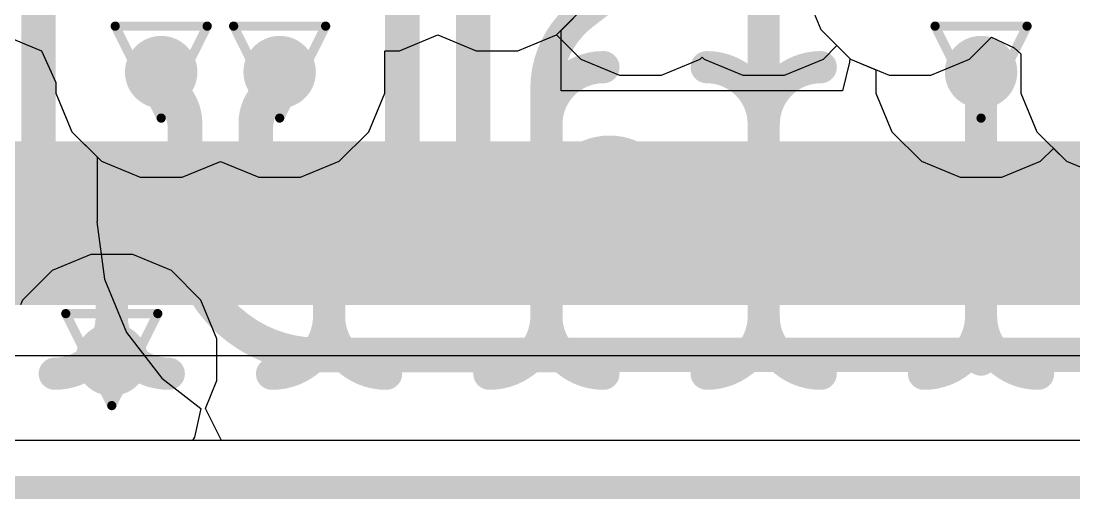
# Model space of a CAD drawing. Header units: inches. Extents: x -5 to 234, y -4 to 104.
# Drawn here: x 55.2 to 61.01, y -3.56 to -0.92 of the extents above; entities that cross this region are included whole.
import ezdxf

# ---------------------------------------------------------------- set-up
doc = ezdxf.new("R2010")
doc.units = ezdxf.units.IN
for name, color, linetype in [('Board Outline', 216, 'Continuous'), ('Bottom Layer', 5, 'Continuous'), ('Drill Drawing', 1, 'Continuous'), ('GND', 16, 'Continuous'), ('POWER', 76, 'Continuous'), ('Top Layer', 1, 'Continuous'), ('Top Solder', 216, 'Continuous'), ('Via Holes', 16, 'Continuous')]:
    doc.layers.add(name, color=color, linetype=linetype)

# ---------------------------------------------------------------- blocks, each defined once
blk = doc.blocks.new('DF40C_100DS_0_4V_51__13')
at = {"layer": 'Top Layer'}
for points in [[(-16.09999828, -2.72999581), (-15.89999868, -2.72999581), (-15.89999868, -3.42999695), (-16.09999828, -3.42999695)], [(-15.70000162, -2.72999835), (-15.50000202, -2.72999835), (-15.50000202, -3.42999949), (-15.70000162, -3.42999949)], [(-15.2999948, -2.72999835), (-15.0999952, -2.72999835), (-15.0999952, -3.42999949), (-15.2999948, -3.42999949)], [(-14.90000068, -2.72999835), (-14.70000108, -2.72999835), (-14.70000108, -3.42999949), (-14.90000068, -3.42999949)], [(-14.50000402, -2.72999581), (-14.30000442, -2.72999581), (-14.30000442, -3.42999695), (-14.50000402, -3.42999695)], [(-14.09999466, -2.72999581), (-13.89999506, -2.72999581), (-13.89999506, -3.42999695), (-14.09999466, -3.42999695)], [(-13.70000054, -2.72999835), (-13.50000094, -2.72999835), (-13.50000094, -3.42999949), (-13.70000054, -3.42999949)], [(-13.30000134, -2.72999835), (-13.10000174, -2.72999835), (-13.10000174, -3.42999949), (-13.30000134, -3.42999949)], [(-12.8999996, -2.72999835), (-12.7, -2.72999835), (-12.7, -3.42999949), (-12.8999996, -3.42999949)], [(-12.5000004, -2.72999835), (-12.3000008, -2.72999835), (-12.3000008, -3.42999949), (-12.5000004, -3.42999949)], [(-12.10000374, -2.72999835), (-11.90000414, -2.72999835), (-11.90000414, -3.42999949), (-12.10000374, -3.42999949)], [(-11.69999692, -2.72999835), (-11.49999732, -2.72999835), (-11.49999732, -3.42999949), (-11.69999692, -3.42999949)], [(-11.3000028, -2.72999835), (-11.1000032, -2.72999835), (-11.1000032, -3.42999949), (-11.3000028, -3.42999949)], [(-10.89999598, -2.72999835), (-10.69999638, -2.72999835), (-10.69999638, -3.42999949), (-10.89999598, -3.42999949)], [(-10.49999678, -2.72999581), (-10.29999718, -2.72999581), (-10.29999718, -3.42999695), (-10.49999678, -3.42999695)]]:
    blk.add_hatch(color=1, dxfattribs=at).paths.add_polyline_path(points)
at = {"layer": 'Top Solder'}
for points in [[(-16.20159828, -2.62839581), (-15.79839868, -2.62839581), (-15.79839868, -3.53159695), (-16.20159828, -3.53159695)], [(-15.80160162, -2.62839835), (-15.39840202, -2.62839835), (-15.39840202, -3.53159949), (-15.80160162, -3.53159949)], [(-15.4015948, -2.62839835), (-14.9983952, -2.62839835), (-14.9983952, -3.53159949), (-15.4015948, -3.53159949)], [(-15.00160068, -2.62839835), (-14.59840108, -2.62839835), (-14.59840108, -3.53159949), (-15.00160068, -3.53159949)], [(-14.60160402, -2.62839581), (-14.19840442, -2.62839581), (-14.19840442, -3.53159695), (-14.60160402, -3.53159695)], [(-14.20159466, -2.62839581), (-13.79839506, -2.62839581), (-13.79839506, -3.53159695), (-14.20159466, -3.53159695)], [(-13.80160054, -2.62839835), (-13.39840094, -2.62839835), (-13.39840094, -3.53159949), (-13.80160054, -3.53159949)], [(-13.40160134, -2.62839835), (-12.99840174, -2.62839835), (-12.99840174, -3.53159949), (-13.40160134, -3.53159949)], [(-13.0015996, -2.62839835), (-12.5984, -2.62839835), (-12.5984, -3.53159949), (-13.0015996, -3.53159949)], [(-12.6016004, -2.62839835), (-12.1984008, -2.62839835), (-12.1984008, -3.53159949), (-12.6016004, -3.53159949)], [(-12.20160374, -2.62839835), (-11.79840414, -2.62839835), (-11.79840414, -3.53159949), (-12.20160374, -3.53159949)], [(-11.80159692, -2.62839835), (-11.39839732, -2.62839835), (-11.39839732, -3.53159949), (-11.80159692, -3.53159949)], [(-11.4016028, -2.62839835), (-10.9984032, -2.62839835), (-10.9984032, -3.53159949), (-11.4016028, -3.53159949)], [(-11.00159598, -2.62839835), (-10.59839638, -2.62839835), (-10.59839638, -3.53159949), (-11.00159598, -3.53159949)], [(-10.60159678, -2.62839581), (-10.19839718, -2.62839581), (-10.19839718, -3.53159695), (-10.60159678, -3.53159695)]]:
    blk.add_hatch(color=216, dxfattribs=at).paths.add_polyline_path(points)

msp = doc.modelspace()

# ---------------------------------------------------------------- hatches: boundary and pattern name
at = {"layer": 'Bottom Layer'}
h = msp.add_hatch(color=5, dxfattribs=at)
edge = h.paths.add_edge_path()
edge.add_arc((55.97292081999999, -1.20635522), 0.1999996, 0, 360)
h = msp.add_hatch(color=5, dxfattribs=at)
edge = h.paths.add_edge_path()
edge.add_arc((56.62692001999999, -1.20635522), 0.1999996, 0, 360)
h = msp.add_hatch(color=5, dxfattribs=at)
edge = h.paths.add_edge_path()
edge.add_arc((60.49991709999999, -1.20635522), 0.1999996, 0, 360)
h = msp.add_hatch(color=5, dxfattribs=at)
edge = h.paths.add_edge_path()
edge.add_arc((55.69991654, -2.794), 0.1999996, 0, 360)
at = {"layer": 'GND'}
h = msp.add_hatch(color=16, dxfattribs=at)
edge = h.paths.add_edge_path()
edge.add_arc((55.97292081999999, -1.20635522), 0.1999996, 0, 360)
h = msp.add_hatch(color=16, dxfattribs=at)
edge = h.paths.add_edge_path()
edge.add_arc((56.62692001999999, -1.20635522), 0.1999996, 0, 360)
h = msp.add_hatch(color=16, dxfattribs=at)
edge = h.paths.add_edge_path()
edge.add_arc((60.49991709999999, -1.20635522), 0.1999996, 0, 360)
h = msp.add_hatch(color=16, dxfattribs=at)
edge = h.paths.add_edge_path()
edge.add_arc((55.69991654, -2.794), 0.1999996, 0, 360)
at = {"layer": 'POWER'}
h = msp.add_hatch(color=76, dxfattribs=at)
edge = h.paths.add_edge_path()
edge.add_arc((55.97292081999999, -1.20635522), 0.1999996, 0, 360)
h = msp.add_hatch(color=76, dxfattribs=at)
edge = h.paths.add_edge_path()
edge.add_arc((56.62692001999999, -1.20635522), 0.1999996, 0, 360)
h = msp.add_hatch(color=76, dxfattribs=at)
edge = h.paths.add_edge_path()
edge.add_arc((60.49991709999999, -1.20635522), 0.1999996, 0, 360)
h = msp.add_hatch(color=76, dxfattribs=at)
edge = h.paths.add_edge_path()
edge.add_arc((55.69991654, -2.794), 0.1999996, 0, 360)
at = {"layer": 'Top Layer'}
h = msp.add_hatch(color=1, dxfattribs=at)
edge = h.paths.add_edge_path()
edge.add_arc((55.97292081999999, -1.20635522), 0.1999996, 0, 360)
h = msp.add_hatch(color=1, dxfattribs=at)
edge = h.paths.add_edge_path()
edge.add_arc((56.62692001999999, -1.20635522), 0.1999996, 0, 360)
h = msp.add_hatch(color=1, dxfattribs=at)
edge = h.paths.add_edge_path()
edge.add_arc((60.49991709999999, -1.20635522), 0.1999996, 0, 360)
h = msp.add_hatch(color=1, dxfattribs=at)
edge = h.paths.add_edge_path()
edge.add_arc((55.69991654, -2.794), 0.1999996, 0, 360)
at = {"layer": 'Via Holes'}
h = msp.add_hatch(color=7, dxfattribs=at)
edge = h.paths.add_edge_path()
edge.add_arc((55.97292081999999, -1.20635522), 0.0999998, 0, 360)
h = msp.add_hatch(color=7, dxfattribs=at)
edge = h.paths.add_edge_path()
edge.add_arc((56.62692001999999, -1.20635522), 0.0999998, 0, 360)
h = msp.add_hatch(color=7, dxfattribs=at)
edge = h.paths.add_edge_path()
edge.add_arc((60.49991709999999, -1.20635522), 0.0999998, 0, 360)
h = msp.add_hatch(color=7, dxfattribs=at)
edge = h.paths.add_edge_path()
edge.add_arc((55.69991654, -2.794), 0.0999998, 0, 360)

# ---------------------------------------------------------------- linework, layer by layer
at = {"layer": 'Board Outline'}
msp.add_lwpolyline([(-0.4520183999999999, -3.5000438, 0.127, 0.127, 0), (88.4519821, -3.5000438, 0.127, 0.127, 0)], format="xyseb", dxfattribs=at)
at = {"layer": 'Bottom Layer'}
for p, q in [((55.09992282, -1.0014204), (55.22765434, -1.0543286)), ((55.22765434, -1.0543286), (55.31135241999999, -1.08900214)), ((55.31135241999999, -1.08900214), (55.39192122, -1.2634722)), ((55.39192122, -1.2634722), (55.39192122, -1.32192268)), ((55.39192122, -1.32192268), (55.48037417999999, -1.53546556)), ((55.48037417999999, -1.53546556), (55.6190912, -1.67418258)), ((55.6190912, -1.67418258), (55.6190912, -2.03361798)), ((55.6190912, -2.03361798), (55.61796852, -2.03361798)), ((55.61796852, -2.03361798), (55.65959403999999, -2.34980226)), ((55.65959403999999, -2.34980226), (55.78163849999999, -2.644442259999999)), ((55.78163849999999, -2.644442259999999), (55.97578085999999, -2.89745166)), ((55.97578085999999, -2.89745166), (56.19189167999999, -3.06328064)), ((56.19189167999999, -3.06328064), (56.15611578, -3.22276724)), ((56.14597102, -3.24108064), (41.75993172, -3.24108064)), ((56.15611578, -3.22276724), (56.14597102, -3.24108064))]:
    msp.add_line(p, q, dxfattribs=at)
for points in [[(56.0130071, -1.30313176, 0.1905, 0.1905, -0.198912367379658), (55.97292081999999, -1.20635522, 0.1905, 0.1905, 0)], [(56.62692001999999, -1.20635522, 0.1905, 0.1905, -0.198912367379658), (56.58683374, -1.30313176, 0.1905, 0.1905, 0)], [(56.0130071, -1.30313176, 0.1905, 0.1905, -0.198912367379658), (56.10467062, -1.52442672, 0.1905, 0.1905, 0)], [(56.49517022, -1.52442672, 0.1905, 0.1905, -0.198912367379658), (56.58683374, -1.30313176, 0.1905, 0.1905, 0)], [(56.10467062, -2.03361798, 0.1905, 0.1905, 0), (56.10467062, -1.52442672, 0.1905, 0.1905, 0)], [(56.49517022, -2.03168504, 0.1905, 0.1905, 0), (56.49517022, -1.52442672, 0.1905, 0.1905, 0)], [(58.16209856, -1.93745612, 0.1905, 0.1905, -0.9999999999999999), (58.73359856, -1.93745612, 0.1905, 0.1905, 0)], [(59.30509856, -2.01193908, 0.1905, 0.1905, -0.9999999999999999), (59.87659856, -2.01193908, 0.1905, 0.1905, 0)], [(58.16209856, -2.09206592, 0.1905, 0.1905, 0), (58.16209856, -1.93745612, 0.1905, 0.1905, 0)], [(58.73359856, -2.0917154, 0.1905, 0.1905, 0), (58.73359856, -1.93745612, 0.1905, 0.1905, 0)], [(59.30509856, -2.0917154, 0.1905, 0.1905, 0), (59.30509856, -2.01193908, 0.1905, 0.1905, 0)], [(59.87659856, -2.09151474, 0.1905, 0.1905, 0), (59.87659856, -2.01193908, 0.1905, 0.1905, 0)], [(56.83961454, -2.7685619, 0.1905, 0.1905, -0.4142135623730951), (56.10467062, -2.03361798, 0.1905, 0.1905, 0)], [(56.84155001999999, -2.37806484, 0.1905, 0.1905, -0.4142135623729993), (56.49517022, -2.03168504, 0.1905, 0.1905, 0)], [(58.16209856, -2.09206592, 0.1905, 0.1905, -0.4141432697488146), (57.87641714, -2.37781592, 0.1905, 0.1905, 0)], [(59.30509856, -2.0917154, 0.1905, 0.1905, -0.9999999999999999), (58.73359856, -2.0917154, 0.1905, 0.1905, 0)], [(60.16241714, -2.37726474, 0.1905, 0.1905, -0.4142838584914013), (59.87659856, -2.09151474, 0.1905, 0.1905, 0)], [(56.84155001999999, -2.37806484, 0.1905, 0.1905, 0), (57.30978123999999, -2.37795308, 0.1905, 0.1905, 0)], [(57.30978378, -2.37795308, 0.1905, 0.1905, 0), (57.40503377999999, -2.37793022, 0.1905, 0.1905, 0)], [(57.40503377999999, -2.37793022, 0.1905, 0.1905, 0), (57.87641714, -2.37781592, 0.1905, 0.1905, 0)], [(60.16241714, -2.37726474, 0.1905, 0.1905, 0), (60.73386126, -2.37712504, 0.1905, 0.1905, 0)], [(60.73386126, -2.37712504, 0.1905, 0.1905, 0), (60.82910871999999, -2.37709964, 0.1905, 0.1905, 0)], [(60.82910871999999, -2.37709964, 0.1905, 0.1905, 0), (80.04775202, -2.37243874, 0.1905, 0.1905, 0)], [(56.83961454, -2.7685619, 0.1905, 0.1905, 0), (56.84258887999999, -2.7685619, 0.1905, 0.1905, 0)], [(56.84258887999999, -2.7685619, 0.1905, 0.1905, 0), (80.04784854, -2.76293834, 0.1905, 0.1905, 0)]]:
    msp.add_lwpolyline(points, format="xyseb", dxfattribs=at)
for points in [[(55.92529582, -1.20635522, 0.09524999999999999, 0.09524999999999999, 1), (56.02054582, -1.20635522, 0.09524999999999999, 0.09524999999999999, 1)], [(56.57929502, -1.20635522, 0.09524999999999999, 0.09524999999999999, 1), (56.67454502, -1.20635522, 0.09524999999999999, 0.09524999999999999, 1)], [(55.9653821, -1.30313176, 0.09524999999999999, 0.09524999999999999, 1), (56.06063209999999, -1.30313176, 0.09524999999999999, 0.09524999999999999, 1)], [(55.9653821, -1.30313176, 0.09524999999999999, 0.09524999999999999, 1), (56.06063209999999, -1.30313176, 0.09524999999999999, 0.09524999999999999, 1)], [(56.53920873999999, -1.30313176, 0.09524999999999999, 0.09524999999999999, 1), (56.63445874, -1.30313176, 0.09524999999999999, 0.09524999999999999, 1)], [(56.53920873999999, -1.30313176, 0.09524999999999999, 0.09524999999999999, 1), (56.63445874, -1.30313176, 0.09524999999999999, 0.09524999999999999, 1)], [(56.05704562, -1.52442672, 0.09524999999999999, 0.09524999999999999, 1), (56.15229562, -1.52442672, 0.09524999999999999, 0.09524999999999999, 1)], [(56.05704562, -1.52442672, 0.09524999999999999, 0.09524999999999999, 1), (56.15229562, -1.52442672, 0.09524999999999999, 0.09524999999999999, 1)], [(56.44754521999999, -1.52442672, 0.09524999999999999, 0.09524999999999999, 1), (56.54279522, -1.52442672, 0.09524999999999999, 0.09524999999999999, 1)], [(56.44754521999999, -1.52442672, 0.09524999999999999, 0.09524999999999999, 1), (56.54279522, -1.52442672, 0.09524999999999999, 0.09524999999999999, 1)], [(58.11447355999999, -1.93745612, 0.09524999999999999, 0.09524999999999999, 1), (58.20972356, -1.93745612, 0.09524999999999999, 0.09524999999999999, 1)], [(58.11447355999999, -1.93745612, 0.09524999999999999, 0.09524999999999999, 1), (58.20972356, -1.93745612, 0.09524999999999999, 0.09524999999999999, 1)], [(58.68597355999999, -1.93745612, 0.09524999999999999, 0.09524999999999999, 1), (58.78122356, -1.93745612, 0.09524999999999999, 0.09524999999999999, 1)], [(58.68597355999999, -1.93745612, 0.09524999999999999, 0.09524999999999999, 1), (58.78122356, -1.93745612, 0.09524999999999999, 0.09524999999999999, 1)], [(59.25747355999999, -2.01193908, 0.09524999999999999, 0.09524999999999999, 1), (59.35272356, -2.01193908, 0.09524999999999999, 0.09524999999999999, 1)], [(59.25747355999999, -2.01193908, 0.09524999999999999, 0.09524999999999999, 1), (59.35272356, -2.01193908, 0.09524999999999999, 0.09524999999999999, 1)], [(59.82897355999999, -2.01193908, 0.09524999999999999, 0.09524999999999999, 1), (59.92422355999999, -2.01193908, 0.09524999999999999, 0.09524999999999999, 1)], [(59.82897355999999, -2.01193908, 0.09524999999999999, 0.09524999999999999, 1), (59.92422355999999, -2.01193908, 0.09524999999999999, 0.09524999999999999, 1)], [(56.05704562, -2.03361798, 0.09524999999999999, 0.09524999999999999, 1), (56.15229562, -2.03361798, 0.09524999999999999, 0.09524999999999999, 1)], [(56.05704562, -2.03361798, 0.09524999999999999, 0.09524999999999999, 1), (56.15229562, -2.03361798, 0.09524999999999999, 0.09524999999999999, 1)], [(56.44754521999999, -2.03168504, 0.09524999999999999, 0.09524999999999999, 1), (56.54279522, -2.03168504, 0.09524999999999999, 0.09524999999999999, 1)], [(56.44754521999999, -2.03168504, 0.09524999999999999, 0.09524999999999999, 1), (56.54279522, -2.03168504, 0.09524999999999999, 0.09524999999999999, 1)], [(58.11447355999999, -2.09206592, 0.09524999999999999, 0.09524999999999999, 1), (58.20972356, -2.09206592, 0.09524999999999999, 0.09524999999999999, 1)], [(58.11447355999999, -2.09206592, 0.09524999999999999, 0.09524999999999999, 1), (58.20972356, -2.09206592, 0.09524999999999999, 0.09524999999999999, 1)], [(58.68597355999999, -2.0917154, 0.09524999999999999, 0.09524999999999999, 1), (58.78122356, -2.0917154, 0.09524999999999999, 0.09524999999999999, 1)], [(58.68597355999999, -2.0917154, 0.09524999999999999, 0.09524999999999999, 1), (58.78122356, -2.0917154, 0.09524999999999999, 0.09524999999999999, 1)], [(59.25747355999999, -2.0917154, 0.09524999999999999, 0.09524999999999999, 1), (59.35272356, -2.0917154, 0.09524999999999999, 0.09524999999999999, 1)], [(59.25747355999999, -2.0917154, 0.09524999999999999, 0.09524999999999999, 1), (59.35272356, -2.0917154, 0.09524999999999999, 0.09524999999999999, 1)], [(59.82897355999999, -2.09151474, 0.09524999999999999, 0.09524999999999999, 1), (59.92422355999999, -2.09151474, 0.09524999999999999, 0.09524999999999999, 1)], [(59.82897355999999, -2.09151474, 0.09524999999999999, 0.09524999999999999, 1), (59.92422355999999, -2.09151474, 0.09524999999999999, 0.09524999999999999, 1)], [(56.79392502, -2.37806484, 0.09524999999999999, 0.09524999999999999, 1), (56.88917502, -2.37806484, 0.09524999999999999, 0.09524999999999999, 1)], [(56.79392502, -2.37806484, 0.09524999999999999, 0.09524999999999999, 1), (56.88917502, -2.37806484, 0.09524999999999999, 0.09524999999999999, 1)], [(57.26215624, -2.37795308, 0.09524999999999999, 0.09524999999999999, 1), (57.35740624, -2.37795308, 0.09524999999999999, 0.09524999999999999, 1)], [(57.26215878, -2.37795308, 0.09524999999999999, 0.09524999999999999, 1), (57.35740878, -2.37795308, 0.09524999999999999, 0.09524999999999999, 1)], [(57.35740878, -2.37793022, 0.09524999999999999, 0.09524999999999999, 1), (57.45265877999999, -2.37793022, 0.09524999999999999, 0.09524999999999999, 1)], [(57.35740878, -2.37793022, 0.09524999999999999, 0.09524999999999999, 1), (57.45265877999999, -2.37793022, 0.09524999999999999, 0.09524999999999999, 1)], [(57.82879214, -2.37781592, 0.09524999999999999, 0.09524999999999999, 1), (57.92404214, -2.37781592, 0.09524999999999999, 0.09524999999999999, 1)], [(57.82879214, -2.37781592, 0.09524999999999999, 0.09524999999999999, 1), (57.92404214, -2.37781592, 0.09524999999999999, 0.09524999999999999, 1)], [(60.11479213999999, -2.37726474, 0.09524999999999999, 0.09524999999999999, 1), (60.21004214, -2.37726474, 0.09524999999999999, 0.09524999999999999, 1)], [(60.11479213999999, -2.37726474, 0.09524999999999999, 0.09524999999999999, 1), (60.21004214, -2.37726474, 0.09524999999999999, 0.09524999999999999, 1)], [(60.68623625999999, -2.37712504, 0.09524999999999999, 0.09524999999999999, 1), (60.78148625999999, -2.37712504, 0.09524999999999999, 0.09524999999999999, 1)], [(60.68623625999999, -2.37712504, 0.09524999999999999, 0.09524999999999999, 1), (60.78148625999999, -2.37712504, 0.09524999999999999, 0.09524999999999999, 1)], [(60.78148372, -2.37709964, 0.09524999999999999, 0.09524999999999999, 1), (60.87673372, -2.37709964, 0.09524999999999999, 0.09524999999999999, 1)], [(60.78148372, -2.37709964, 0.09524999999999999, 0.09524999999999999, 1), (60.87673372, -2.37709964, 0.09524999999999999, 0.09524999999999999, 1)], [(56.79198954, -2.7685619, 0.09524999999999999, 0.09524999999999999, 1), (56.88723953999999, -2.7685619, 0.09524999999999999, 0.09524999999999999, 1)], [(56.79198954, -2.7685619, 0.09524999999999999, 0.09524999999999999, 1), (56.88723953999999, -2.7685619, 0.09524999999999999, 0.09524999999999999, 1)], [(56.79496387999999, -2.7685619, 0.09524999999999999, 0.09524999999999999, 1), (56.89021388, -2.7685619, 0.09524999999999999, 0.09524999999999999, 1)], [(56.79496387999999, -2.7685619, 0.09524999999999999, 0.09524999999999999, 1), (56.89021388, -2.7685619, 0.09524999999999999, 0.09524999999999999, 1)]]:
    msp.add_lwpolyline(points, format="xyseb", close=True, dxfattribs=at)
at = {"layer": 'Drill Drawing'}
for points in [[(55.71892082, -0.95235522, 0.0508, 0.0508, 0), (56.22692082, -0.95235522, 0.0508, 0.0508, 0)], [(55.71892082, -0.95235522, 0.0508, 0.0508, 0), (55.97292081999999, -1.46035522, 0.0508, 0.0508, 0)], [(55.97292081999999, -1.46035522, 0.0508, 0.0508, 0), (56.22692082, -0.95235522, 0.0508, 0.0508, 0)], [(56.37292002, -0.95235522, 0.0508, 0.0508, 0), (56.88092002, -0.95235522, 0.0508, 0.0508, 0)], [(56.37292002, -0.95235522, 0.0508, 0.0508, 0), (56.62692001999999, -1.46035522, 0.0508, 0.0508, 0)], [(56.62692001999999, -1.46035522, 0.0508, 0.0508, 0), (56.88092002, -0.95235522, 0.0508, 0.0508, 0)], [(60.2459171, -0.95235522, 0.0508, 0.0508, 0), (60.7539171, -0.95235522, 0.0508, 0.0508, 0)], [(60.2459171, -0.95235522, 0.0508, 0.0508, 0), (60.49991709999999, -1.46035522, 0.0508, 0.0508, 0)], [(60.49991709999999, -1.46035522, 0.0508, 0.0508, 0), (60.7539171, -0.95235522, 0.0508, 0.0508, 0)], [(55.44591654, -2.54, 0.0508, 0.0508, 0), (55.95391653999999, -2.54, 0.0508, 0.0508, 0)], [(55.44591654, -2.54, 0.0508, 0.0508, 0), (55.69991654, -3.048, 0.0508, 0.0508, 0)], [(55.69991654, -3.048, 0.0508, 0.0508, 0), (55.95391653999999, -2.54, 0.0508, 0.0508, 0)]]:
    msp.add_lwpolyline(points, format="xyseb", dxfattribs=at)
for points in [[(55.70622081999999, -0.95235522, 0.0254, 0.0254, 1), (55.73162081999999, -0.95235522, 0.0254, 0.0254, 1)], [(55.70622081999999, -0.95235522, 0.0254, 0.0254, 1), (55.73162081999999, -0.95235522, 0.0254, 0.0254, 1)], [(56.21422081999999, -0.95235522, 0.0254, 0.0254, 1), (56.23962081999999, -0.95235522, 0.0254, 0.0254, 1)], [(56.21422081999999, -0.95235522, 0.0254, 0.0254, 1), (56.23962081999999, -0.95235522, 0.0254, 0.0254, 1)], [(56.36022002, -0.95235522, 0.0254, 0.0254, 1), (56.38562002, -0.95235522, 0.0254, 0.0254, 1)], [(56.36022002, -0.95235522, 0.0254, 0.0254, 1), (56.38562002, -0.95235522, 0.0254, 0.0254, 1)], [(56.86822002, -0.95235522, 0.0254, 0.0254, 1), (56.89362001999999, -0.95235522, 0.0254, 0.0254, 1)], [(56.86822002, -0.95235522, 0.0254, 0.0254, 1), (56.89362001999999, -0.95235522, 0.0254, 0.0254, 1)], [(60.23321709999999, -0.95235522, 0.0254, 0.0254, 1), (60.2586171, -0.95235522, 0.0254, 0.0254, 1)], [(60.23321709999999, -0.95235522, 0.0254, 0.0254, 1), (60.2586171, -0.95235522, 0.0254, 0.0254, 1)], [(60.74121709999999, -0.95235522, 0.0254, 0.0254, 1), (60.7666171, -0.95235522, 0.0254, 0.0254, 1)], [(60.74121709999999, -0.95235522, 0.0254, 0.0254, 1), (60.7666171, -0.95235522, 0.0254, 0.0254, 1)], [(55.96022082, -1.46035522, 0.0254, 0.0254, 1), (55.98562081999999, -1.46035522, 0.0254, 0.0254, 1)], [(55.96022082, -1.46035522, 0.0254, 0.0254, 1), (55.98562081999999, -1.46035522, 0.0254, 0.0254, 1)], [(56.61422001999999, -1.46035522, 0.0254, 0.0254, 1), (56.63962002, -1.46035522, 0.0254, 0.0254, 1)], [(56.61422001999999, -1.46035522, 0.0254, 0.0254, 1), (56.63962002, -1.46035522, 0.0254, 0.0254, 1)], [(60.4872171, -1.46035522, 0.0254, 0.0254, 1), (60.51261709999999, -1.46035522, 0.0254, 0.0254, 1)], [(60.4872171, -1.46035522, 0.0254, 0.0254, 1), (60.51261709999999, -1.46035522, 0.0254, 0.0254, 1)], [(55.43321653999999, -2.54, 0.0254, 0.0254, 1), (55.45861654, -2.54, 0.0254, 0.0254, 1)], [(55.43321653999999, -2.54, 0.0254, 0.0254, 1), (55.45861654, -2.54, 0.0254, 0.0254, 1)], [(55.94121653999999, -2.54, 0.0254, 0.0254, 1), (55.96661654, -2.54, 0.0254, 0.0254, 1)], [(55.94121653999999, -2.54, 0.0254, 0.0254, 1), (55.96661654, -2.54, 0.0254, 0.0254, 1)], [(55.68721653999999, -3.048, 0.0254, 0.0254, 1), (55.71261653999999, -3.048, 0.0254, 0.0254, 1)], [(55.68721653999999, -3.048, 0.0254, 0.0254, 1), (55.71261653999999, -3.048, 0.0254, 0.0254, 1)]]:
    msp.add_lwpolyline(points, format="xyseb", close=True, dxfattribs=at)
at = {"layer": 'GND'}
for p, q in [((59.52688374, -0.7580680799999999), (59.61533669999999, -0.9716109599999999)), ((58.15603049999999, -1.00054918), (58.31946679999999, -0.83711288)), ((59.61533669999999, -0.9716109599999999), (59.778773, -1.13504726)), ((55.09992282, -1.0014204), (55.22765434, -1.0543286)), ((57.28848841999999, -1.08900214), (57.49992055999999, -1.00142294)), ((57.49992055999999, -1.00142294), (57.7113527, -1.08900214)), ((57.94248762, -1.08900214), (58.15603049999999, -1.00054918)), ((60.43699367999999, -1.13504726), (60.55844124, -1.0135997)), ((60.55844124, -1.0135997), (60.68217988, -1.07311952)), ((55.22765434, -1.0543286), (55.31135241999999, -1.08900214)), ((55.31135241999999, -1.08900214), (55.39192122, -1.2634722)), ((57.20791961999999, -1.0907903), (57.20911342, -1.08900214)), ((57.20791961999999, -1.32192268), (57.20791961999999, -1.0907903)), ((57.20911342, -1.08900214), (57.28848841999999, -1.08900214)), ((57.7113527, -1.08900214), (57.94248762, -1.08900214)), ((60.68217988, -1.07311952), (60.71891844, -1.1045698)), ((60.71891844, -1.1045698), (60.71891844, -1.32192268)), ((59.778773, -1.13504726), (59.99231587999999, -1.22350022)), ((60.22345079999999, -1.22350022), (60.43699367999999, -1.13504726)), ((55.39192122, -1.2634722), (55.39192122, -1.32192268)), ((59.99231587999999, -1.22350022), (60.22345079999999, -1.22350022)), ((55.39192122, -1.32192268), (55.48037417999999, -1.53546556)), ((57.11946666, -1.53546556), (57.20791961999999, -1.32192268)), ((60.71891844, -1.32192268), (60.8073714, -1.53546556)), ((55.48037417999999, -1.53546556), (55.64381047999999, -1.69890186)), ((56.95603035999999, -1.69890186), (57.11946666, -1.53546556)), ((60.8073714, -1.53546556), (60.97080769999999, -1.69890186)), ((55.64381047999999, -1.69890186), (55.85735336, -1.78735482)), ((56.08848828, -1.78735482), (56.29992041999999, -1.69977562)), ((56.29992041999999, -1.69977562), (56.51135256, -1.78735482)), ((56.74248748, -1.78735482), (56.95603035999999, -1.69890186)), ((60.97080769999999, -1.69890186), (61.18435058, -1.78735482)), ((55.85735336, -1.78735482), (56.08848828, -1.78735482)), ((56.51135256, -1.78735482), (56.74248748, -1.78735482)), ((86.25539772, -3.24108064), (41.75993172, -3.24108064))]:
    msp.add_line(p, q, dxfattribs=at)
at = {"layer": 'POWER'}
for p, q in [((55.09992282, -1.0014204), (55.22765434, -1.0543286)), ((57.28848841999999, -1.08900214), (57.49992055999999, -1.00142294)), ((57.49992055999999, -1.00142294), (57.7113527, -1.08900214)), ((57.94248762, -1.08900214), (58.15554282, -1.00074984)), ((58.15554282, -1.00074984), (58.28984024, -1.13504726)), ((55.22765434, -1.0543286), (55.31135241999999, -1.08900214)), ((55.31135241999999, -1.08900214), (55.39192122, -1.2634722)), ((57.20791961999999, -1.0907903), (57.20911342, -1.08900214)), ((57.20791961999999, -1.32192268), (57.20791961999999, -1.0907903)), ((57.20911342, -1.08900214), (57.28848841999999, -1.08900214)), ((57.7113527, -1.08900214), (57.94248762, -1.08900214)), ((59.62902729999999, -1.13504726), (59.70389887999999, -1.06017314)), ((59.70389887999999, -1.06017314), (59.778773, -1.13504726)), ((58.28984024, -1.13504726), (58.50338312, -1.22350022)), ((58.73451803999999, -1.22350022), (58.94806092, -1.13504726)), ((58.94806092, -1.13504726), (58.95943504, -1.12367314)), ((58.95943504, -1.12367314), (58.97080662, -1.13504726)), ((58.97080662, -1.13504726), (59.1843495, -1.22350022)), ((59.41548442, -1.22350022), (59.62902729999999, -1.13504726)), ((59.778773, -1.13504726), (59.91891749999999, -1.19309642)), ((59.91891749999999, -1.19309642), (59.91891749999999, -1.32192268)), ((55.39192122, -1.2634722), (55.39192122, -1.32192268)), ((58.50338312, -1.22350022), (58.73451803999999, -1.22350022)), ((59.1843495, -1.22350022), (59.41548442, -1.22350022)), ((55.39192122, -1.32192268), (55.48037417999999, -1.53546556)), ((57.11946666, -1.53546556), (57.20791961999999, -1.32192268)), ((59.91891749999999, -1.32192268), (60.00737046, -1.53546556)), ((55.48037417999999, -1.53546556), (55.64381047999999, -1.69890186)), ((56.95603035999999, -1.69890186), (57.11946666, -1.53546556)), ((60.00737046, -1.53546556), (60.17080675999999, -1.69890186)), ((60.82902744, -1.69890186), (60.89991884, -1.62801046)), ((60.89991884, -1.62801046), (60.97080769999999, -1.69890186)), ((55.64381047999999, -1.69890186), (55.85735336, -1.78735482)), ((56.08848828, -1.78735482), (56.29992041999999, -1.69977562)), ((56.29992041999999, -1.69977562), (56.51135256, -1.78735482)), ((56.74248748, -1.78735482), (56.95603035999999, -1.69890186)), ((60.17080675999999, -1.69890186), (60.38434964, -1.78735482)), ((60.61548456, -1.78735482), (60.82902744, -1.69890186)), ((60.97080769999999, -1.69890186), (61.18435058, -1.78735482)), ((55.85735336, -1.78735482), (56.08848828, -1.78735482)), ((56.51135256, -1.78735482), (56.74248748, -1.78735482)), ((60.38434964, -1.78735482), (60.61548456, -1.78735482)), ((55.58434908, -2.2130004), (55.37080619999999, -2.30145336)), ((55.815484, -2.2130004), (55.58434908, -2.2130004)), ((56.02902688, -2.30145336), (55.815484, -2.2130004)), ((55.37080619999999, -2.30145336), (55.2073699, -2.46488966)), ((56.19246317999999, -2.46488966), (56.02902688, -2.30145336)), ((55.2073699, -2.46488966), (55.19614055999999, -2.49199908)), ((56.28091614, -2.67843254), (56.19246317999999, -2.46488966)), ((56.28091614, -2.90956746), (56.28091614, -2.67843254)), ((56.21724595999999, -3.0632781), (56.28091614, -2.90956746)), ((56.30680128, -3.24108064), (56.21724595999999, -3.0632781)), ((86.25539772, -3.24108064), (56.30680128, -3.24108064))]:
    msp.add_line(p, q, dxfattribs=at)
at = {"layer": 'Top Layer'}
for p, q in [((59.52688374, -0.7580680799999999), (59.61533669999999, -0.9716109599999999)), ((58.18074978, -0.9758299), (58.31946679999999, -0.83711288)), ((58.18074978, -1.30911092), (58.18074978, -0.9758299)), ((59.61533669999999, -0.9716109599999999), (59.77503666, -1.13131092)), ((59.7744169, -1.15212114), (59.73438396, -1.30911092)), ((59.77503666, -1.13131092), (59.7744169, -1.15212114)), ((59.73438396, -1.30911092), (58.18074978, -1.30911092)), ((52.41898584, -2.77110952), (55.38098906, -2.77110952)), ((55.38098906, -2.77110952), (55.38098906, -2.77110698)), ((55.38098906, -2.77110698), (55.61899214, -2.77110698)), ((55.61899214, -2.77110698), (55.61899214, -2.77110952)), ((55.61899214, -2.77110952), (56.98098586, -2.77110952)), ((56.98098586, -2.77110952), (56.98098586, -2.77110698)), ((56.98098586, -2.77110698), (57.2189864, -2.77110698)), ((57.2189864, -2.77110698), (57.2189864, -2.77110952)), ((57.2189864, -2.77110952), (60.58098373999999, -2.77110952)), ((60.58098373999999, -2.77110952), (60.58098373999999, -2.77110698)), ((60.58098373999999, -2.77110698), (60.81898682, -2.77110698)), ((60.81898682, -2.77110698), (60.81898682, -2.77110952)), ((60.81898682, -2.77110952), (62.58098481999999, -2.77110952)), ((86.25539772, -3.24108064), (41.75993172, -3.24108064))]:
    msp.add_line(p, q, dxfattribs=at)
for points in [[(58.30293648, -0.88504268, 0.1778, 0.1778, 0), (58.61895058, -0.64250062, 0.1778, 0.1778, 0)], [(59.29991696, -1.493901, 0.1778, 0.1778, 0), (59.29991696, -0.64250062, 0.1778, 0.1778, 0)], [(55.29517262, -1.99542654, 0.1905, 0.1905, 0), (55.29517262, -0.7896021799999999, 0.1905, 0.1905, 0)], [(57.30467076, -1.99542654, 0.1905, 0.1905, 0), (57.30467076, -0.78960472, 0.1905, 0.1905, 0)], [(57.69517036, -1.99542908, 0.1905, 0.1905, 0), (57.69517036, -0.78960472, 0.1905, 0.1905, 0)], [(58.09991682, -1.2967843, 0.1778, 0.1778, -0.2331376262602441), (58.30293648, -0.88504268, 0.1778, 0.1778, 0)], [(58.09991682, -1.49390354, 0.1778, 0.1778, -0.4142135623730951), (58.41475744, -1.17906292, 0.1778, 0.1778, 0)], [(58.98507633999999, -1.17906038, 0.1778, 0.1778, -0.4142135623730951), (59.29991696, -1.493901, 0.1778, 0.1778, 0)], [(59.29991696, -1.493901, 0.1778, 0.1778, -0.4142135623730951), (59.61475758, -1.17906038, 0.1778, 0.1778, 0)], [(56.01287756, -1.30300222, 0.1905, 0.1905, -0.1985616833215162), (55.97292081999999, -1.20635522, 0.1905, 0.1905, 0)], [(56.62692001999999, -1.20635522, 0.1905, 0.1905, -0.1985616833215162), (56.58696328, -1.30300222, 0.1905, 0.1905, 0)], [(60.49991709999999, -2.00017634, 0.1778, 0.1778, 0), (60.49991709999999, -1.20635522, 0.1778, 0.1778, 0)], [(56.01287756, -1.30300222, 0.1905, 0.1905, 0), (56.0130071, -1.30313176, 0.1905, 0.1905, 0)], [(56.0130071, -1.30313176, 0.1905, 0.1905, -0.0003346366988049019), (56.01287756, -1.30300222, 0.1905, 0.1905, 0)], [(56.0130071, -1.30313176, 0.1905, 0.1905, 0), (56.03879572, -1.32892038, 0.1905, 0.1905, 0)], [(56.56104511999999, -1.32892038, 0.1905, 0.1905, 0), (56.58683374, -1.30313176, 0.1905, 0.1905, 0)], [(56.58683374, -1.30313176, 0.1905, 0.1905, 0), (56.58696328, -1.30300222, 0.1905, 0.1905, 0)], [(56.58696328, -1.30300222, 0.1905, 0.1905, -0.000334636698805013), (56.58683374, -1.30313176, 0.1905, 0.1905, 0)], [(58.09991682, -1.49390354, 0.1778, 0.1778, 0), (58.09991682, -1.2967843, 0.1778, 0.1778, 0)], [(56.03879572, -1.32892038, 0.1905, 0.1905, -0.198912367379658), (56.10467062, -1.4879574, 0.1905, 0.1905, 0)], [(56.49517022, -1.4879574, 0.1905, 0.1905, -0.198912367379658), (56.56104511999999, -1.32892038, 0.1905, 0.1905, 0)], [(56.10467062, -1.99542908, 0.1905, 0.1905, 0), (56.10467062, -1.4879574, 0.1905, 0.1905, 0)], [(56.49517022, -1.99542908, 0.1905, 0.1905, 0), (56.49517022, -1.4879574, 0.1905, 0.1905, 0)], [(58.09991682, -2.00017634, 0.1778, 0.1778, 0), (58.09991682, -1.49390354, 0.1778, 0.1778, 0)], [(59.29991696, -2.0001738, 0.1778, 0.1778, 0), (59.29991696, -1.493901, 0.1778, 0.1778, 0)], [(59.29991442, -2.00017634, 0.1778, 0.1778, 0), (59.29991696, -2.0001738, 0.1778, 0.1778, 0)], [(60.49991709999999, -2.00017634, 0.1778, 0.1778, 0), (60.49992217999999, -2.00017634, 0.1778, 0.1778, 0)], [(60.49992217999999, -2.50644914, 0.1778, 0.1778, 0), (60.49992217999999, -2.00017634, 0.1778, 0.1778, 0)], [(55.69991654, -2.55724914, 0.1778, 0.1778, 0), (55.69991654, -2.05097634, 0.1778, 0.1778, 0)], [(56.89991413999999, -2.5572466, 0.1778, 0.1778, 0), (56.89991413999999, -2.0509738, 0.1778, 0.1778, 0)], [(58.09991682, -2.55724914, 0.1778, 0.1778, 0), (58.09991682, -2.05097634, 0.1778, 0.1778, 0)], [(59.29991696, -2.5572466, 0.1778, 0.1778, 0), (59.29991696, -2.0509738, 0.1778, 0.1778, 0)], [(60.49991709999999, -2.5590373, 0.1778, 0.1778, 0), (60.49991709999999, -2.05097634, 0.1778, 0.1778, 0)], [(55.69991654, -2.794, 0.1778, 0.1778, 0), (55.69991654, -2.50644914, 0.1778, 0.1778, 0)], [(60.49992217999999, -2.50644914, 0.1778, 0.1778, -0.001420176621306556), (60.49991709999999, -2.5082373, 0.1778, 0.1778, 0)], [(60.49991709999999, -2.79400254, 0.1778, 0.1778, 0), (60.49991709999999, -2.5082373, 0.1778, 0.1778, 0)], [(55.69991654, -2.55724914, 0.1778, 0.1778, -0.4142135623730951), (55.38507592, -2.87208976, 0.1778, 0.1778, 0)], [(56.01475715999999, -2.87208976, 0.1778, 0.1778, -0.4142135623730951), (55.69991654, -2.55724914, 0.1778, 0.1778, 0)], [(56.89991413999999, -2.5572466, 0.1778, 0.1778, -0.4142135623730951), (56.58507352, -2.87208722, 0.1778, 0.1778, 0)], [(57.21475476, -2.87208722, 0.1778, 0.1778, -0.4142135623730951), (56.89991413999999, -2.5572466, 0.1778, 0.1778, 0)], [(58.09991682, -2.55724914, 0.1778, 0.1778, -0.4142135623730951), (57.78507619999999, -2.87208976, 0.1778, 0.1778, 0)], [(58.41475744, -2.87208976, 0.1778, 0.1778, -0.4142135623730951), (58.09991682, -2.55724914, 0.1778, 0.1778, 0)], [(59.29991696, -2.5572466, 0.1778, 0.1778, -0.4142135623730951), (58.98507633999999, -2.87208722, 0.1778, 0.1778, 0)], [(59.61475758, -2.87208722, 0.1778, 0.1778, -0.4142135623730951), (59.29991696, -2.5572466, 0.1778, 0.1778, 0)], [(60.49991709999999, -2.5590373, 0.1778, 0.1778, -0.412550700154874), (60.18508155999999, -2.87208976, 0.1778, 0.1778, 0)], [(60.49992726, -2.5590373, 0.1778, 0.1778, -0.001419855801907966), (60.49992217999999, -2.55724914, 0.1778, 0.1778, 0)], [(60.8147628, -2.87208976, 0.1778, 0.1778, -0.412551075576411), (60.49992726, -2.5590373, 0.1778, 0.1778, 0)]]:
    msp.add_lwpolyline(points, format="xyseb", dxfattribs=at)
for points in [[(58.25848648, -0.88504268, 0.08889999999999999, 0.08889999999999999, 1), (58.34738648, -0.88504268, 0.08889999999999999, 0.08889999999999999, 1)], [(58.25848648, -0.88504268, 0.08889999999999999, 0.08889999999999999, 1), (58.34738648, -0.88504268, 0.08889999999999999, 0.08889999999999999, 1)], [(58.37030744, -1.17906292, 0.08889999999999999, 0.08889999999999999, 1), (58.45920744, -1.17906292, 0.08889999999999999, 0.08889999999999999, 1)], [(58.94062633999999, -1.17906038, 0.08889999999999999, 0.08889999999999999, 1), (59.02952634, -1.17906038, 0.08889999999999999, 0.08889999999999999, 1)], [(59.57030758, -1.17906038, 0.08889999999999999, 0.08889999999999999, 1), (59.65920757999999, -1.17906038, 0.08889999999999999, 0.08889999999999999, 1)], [(55.92529582, -1.20635522, 0.09524999999999999, 0.09524999999999999, 1), (56.02054582, -1.20635522, 0.09524999999999999, 0.09524999999999999, 1)], [(56.57929502, -1.20635522, 0.09524999999999999, 0.09524999999999999, 1), (56.67454502, -1.20635522, 0.09524999999999999, 0.09524999999999999, 1)], [(60.45546709999999, -1.20635522, 0.08889999999999999, 0.08889999999999999, 1), (60.5443671, -1.20635522, 0.08889999999999999, 0.08889999999999999, 1)], [(55.96525256, -1.30300222, 0.09524999999999999, 0.09524999999999999, 1), (56.06050255999999, -1.30300222, 0.09524999999999999, 0.09524999999999999, 1)], [(55.96525256, -1.30300222, 0.09524999999999999, 0.09524999999999999, 1), (56.06050255999999, -1.30300222, 0.09524999999999999, 0.09524999999999999, 1)], [(55.96525256, -1.30300222, 0.09524999999999999, 0.09524999999999999, 1), (56.06050255999999, -1.30300222, 0.09524999999999999, 0.09524999999999999, 1)], [(55.9653821, -1.30313176, 0.09524999999999999, 0.09524999999999999, 1), (56.06063209999999, -1.30313176, 0.09524999999999999, 0.09524999999999999, 1)], [(55.9653821, -1.30313176, 0.09524999999999999, 0.09524999999999999, 1), (56.06063209999999, -1.30313176, 0.09524999999999999, 0.09524999999999999, 1)], [(55.9653821, -1.30313176, 0.09524999999999999, 0.09524999999999999, 1), (56.06063209999999, -1.30313176, 0.09524999999999999, 0.09524999999999999, 1)], [(56.53920873999999, -1.30313176, 0.09524999999999999, 0.09524999999999999, 1), (56.63445874, -1.30313176, 0.09524999999999999, 0.09524999999999999, 1)], [(56.53920873999999, -1.30313176, 0.09524999999999999, 0.09524999999999999, 1), (56.63445874, -1.30313176, 0.09524999999999999, 0.09524999999999999, 1)], [(56.53920873999999, -1.30313176, 0.09524999999999999, 0.09524999999999999, 1), (56.63445874, -1.30313176, 0.09524999999999999, 0.09524999999999999, 1)], [(56.53933828, -1.30300222, 0.09524999999999999, 0.09524999999999999, 1), (56.63458828, -1.30300222, 0.09524999999999999, 0.09524999999999999, 1)], [(56.53933828, -1.30300222, 0.09524999999999999, 0.09524999999999999, 1), (56.63458828, -1.30300222, 0.09524999999999999, 0.09524999999999999, 1)], [(56.53933828, -1.30300222, 0.09524999999999999, 0.09524999999999999, 1), (56.63458828, -1.30300222, 0.09524999999999999, 0.09524999999999999, 1)], [(58.05546682, -1.2967843, 0.08889999999999999, 0.08889999999999999, 1), (58.14436681999999, -1.2967843, 0.08889999999999999, 0.08889999999999999, 1)], [(58.05546682, -1.2967843, 0.08889999999999999, 0.08889999999999999, 1), (58.14436681999999, -1.2967843, 0.08889999999999999, 0.08889999999999999, 1)], [(55.99117071999999, -1.32892038, 0.09524999999999999, 0.09524999999999999, 1), (56.08642072, -1.32892038, 0.09524999999999999, 0.09524999999999999, 1)], [(55.99117071999999, -1.32892038, 0.09524999999999999, 0.09524999999999999, 1), (56.08642072, -1.32892038, 0.09524999999999999, 0.09524999999999999, 1)], [(56.51342012, -1.32892038, 0.09524999999999999, 0.09524999999999999, 1), (56.60867011999999, -1.32892038, 0.09524999999999999, 0.09524999999999999, 1)], [(56.51342012, -1.32892038, 0.09524999999999999, 0.09524999999999999, 1), (56.60867011999999, -1.32892038, 0.09524999999999999, 0.09524999999999999, 1)], [(56.05704562, -1.4879574, 0.09524999999999999, 0.09524999999999999, 1), (56.15229562, -1.4879574, 0.09524999999999999, 0.09524999999999999, 1)], [(56.05704562, -1.4879574, 0.09524999999999999, 0.09524999999999999, 1), (56.15229562, -1.4879574, 0.09524999999999999, 0.09524999999999999, 1)], [(56.44754521999999, -1.4879574, 0.09524999999999999, 0.09524999999999999, 1), (56.54279522, -1.4879574, 0.09524999999999999, 0.09524999999999999, 1)], [(56.44754521999999, -1.4879574, 0.09524999999999999, 0.09524999999999999, 1), (56.54279522, -1.4879574, 0.09524999999999999, 0.09524999999999999, 1)], [(58.05546682, -1.49390354, 0.08889999999999999, 0.08889999999999999, 1), (58.14436681999999, -1.49390354, 0.08889999999999999, 0.08889999999999999, 1)], [(58.05546682, -1.49390354, 0.08889999999999999, 0.08889999999999999, 1), (58.14436681999999, -1.49390354, 0.08889999999999999, 0.08889999999999999, 1)], [(58.05546682, -1.49390354, 0.08889999999999999, 0.08889999999999999, 1), (58.14436681999999, -1.49390354, 0.08889999999999999, 0.08889999999999999, 1)], [(59.25546695999999, -1.493901, 0.08889999999999999, 0.08889999999999999, 1), (59.34436696, -1.493901, 0.08889999999999999, 0.08889999999999999, 1)], [(59.25546695999999, -1.493901, 0.08889999999999999, 0.08889999999999999, 1), (59.34436696, -1.493901, 0.08889999999999999, 0.08889999999999999, 1)], [(59.25546695999999, -1.493901, 0.08889999999999999, 0.08889999999999999, 1), (59.34436696, -1.493901, 0.08889999999999999, 0.08889999999999999, 1)], [(59.25546695999999, -1.493901, 0.08889999999999999, 0.08889999999999999, 1), (59.34436696, -1.493901, 0.08889999999999999, 0.08889999999999999, 1)], [(55.24754762, -1.99542654, 0.09524999999999999, 0.09524999999999999, 1), (55.34279762, -1.99542654, 0.09524999999999999, 0.09524999999999999, 1)], [(56.05704562, -1.99542908, 0.09524999999999999, 0.09524999999999999, 1), (56.15229562, -1.99542908, 0.09524999999999999, 0.09524999999999999, 1)], [(56.44754521999999, -1.99542908, 0.09524999999999999, 0.09524999999999999, 1), (56.54279522, -1.99542908, 0.09524999999999999, 0.09524999999999999, 1)], [(57.25704576, -1.99542654, 0.09524999999999999, 0.09524999999999999, 1), (57.35229576, -1.99542654, 0.09524999999999999, 0.09524999999999999, 1)], [(57.64754536, -1.99542908, 0.09524999999999999, 0.09524999999999999, 1), (57.74279536, -1.99542908, 0.09524999999999999, 0.09524999999999999, 1)], [(58.05546682, -2.00017634, 0.08889999999999999, 0.08889999999999999, 1), (58.14436681999999, -2.00017634, 0.08889999999999999, 0.08889999999999999, 1)], [(59.25546442, -2.00017634, 0.08889999999999999, 0.08889999999999999, 1), (59.34436442, -2.00017634, 0.08889999999999999, 0.08889999999999999, 1)], [(59.25546695999999, -2.0001738, 0.08889999999999999, 0.08889999999999999, 1), (59.34436696, -2.0001738, 0.08889999999999999, 0.08889999999999999, 1)], [(59.25546695999999, -2.0001738, 0.08889999999999999, 0.08889999999999999, 1), (59.34436696, -2.0001738, 0.08889999999999999, 0.08889999999999999, 1)], [(60.45546709999999, -2.00017634, 0.08889999999999999, 0.08889999999999999, 1), (60.5443671, -2.00017634, 0.08889999999999999, 0.08889999999999999, 1)], [(60.45546709999999, -2.00017634, 0.08889999999999999, 0.08889999999999999, 1), (60.5443671, -2.00017634, 0.08889999999999999, 0.08889999999999999, 1)], [(60.45547217999999, -2.00017634, 0.08889999999999999, 0.08889999999999999, 1), (60.54437217999999, -2.00017634, 0.08889999999999999, 0.08889999999999999, 1)], [(60.45547217999999, -2.00017634, 0.08889999999999999, 0.08889999999999999, 1), (60.54437217999999, -2.00017634, 0.08889999999999999, 0.08889999999999999, 1)], [(55.65546653999999, -2.05097634, 0.08889999999999999, 0.08889999999999999, 1), (55.74436654, -2.05097634, 0.08889999999999999, 0.08889999999999999, 1)], [(56.85546414, -2.0509738, 0.08889999999999999, 0.08889999999999999, 1), (56.94436414, -2.0509738, 0.08889999999999999, 0.08889999999999999, 1)], [(58.05546682, -2.05097634, 0.08889999999999999, 0.08889999999999999, 1), (58.14436681999999, -2.05097634, 0.08889999999999999, 0.08889999999999999, 1)], [(59.25546695999999, -2.0509738, 0.08889999999999999, 0.08889999999999999, 1), (59.34436696, -2.0509738, 0.08889999999999999, 0.08889999999999999, 1)], [(60.45546709999999, -2.05097634, 0.08889999999999999, 0.08889999999999999, 1), (60.5443671, -2.05097634, 0.08889999999999999, 0.08889999999999999, 1)], [(55.65546653999999, -2.50644914, 0.08889999999999999, 0.08889999999999999, 1), (55.74436654, -2.50644914, 0.08889999999999999, 0.08889999999999999, 1)], [(60.45546709999999, -2.5082373, 0.08889999999999999, 0.08889999999999999, 1), (60.5443671, -2.5082373, 0.08889999999999999, 0.08889999999999999, 1)], [(60.45546709999999, -2.5082373, 0.08889999999999999, 0.08889999999999999, 1), (60.5443671, -2.5082373, 0.08889999999999999, 0.08889999999999999, 1)], [(60.45547217999999, -2.50644914, 0.08889999999999999, 0.08889999999999999, 1), (60.54437217999999, -2.50644914, 0.08889999999999999, 0.08889999999999999, 1)], [(60.45547217999999, -2.50644914, 0.08889999999999999, 0.08889999999999999, 1), (60.54437217999999, -2.50644914, 0.08889999999999999, 0.08889999999999999, 1)], [(55.65546653999999, -2.55724914, 0.08889999999999999, 0.08889999999999999, 1), (55.74436654, -2.55724914, 0.08889999999999999, 0.08889999999999999, 1)], [(55.65546653999999, -2.55724914, 0.08889999999999999, 0.08889999999999999, 1), (55.74436654, -2.55724914, 0.08889999999999999, 0.08889999999999999, 1)], [(55.65546653999999, -2.55724914, 0.08889999999999999, 0.08889999999999999, 1), (55.74436654, -2.55724914, 0.08889999999999999, 0.08889999999999999, 1)], [(56.85546414, -2.5572466, 0.08889999999999999, 0.08889999999999999, 1), (56.94436414, -2.5572466, 0.08889999999999999, 0.08889999999999999, 1)], [(56.85546414, -2.5572466, 0.08889999999999999, 0.08889999999999999, 1), (56.94436414, -2.5572466, 0.08889999999999999, 0.08889999999999999, 1)], [(56.85546414, -2.5572466, 0.08889999999999999, 0.08889999999999999, 1), (56.94436414, -2.5572466, 0.08889999999999999, 0.08889999999999999, 1)], [(58.05546682, -2.55724914, 0.08889999999999999, 0.08889999999999999, 1), (58.14436681999999, -2.55724914, 0.08889999999999999, 0.08889999999999999, 1)], [(58.05546682, -2.55724914, 0.08889999999999999, 0.08889999999999999, 1), (58.14436681999999, -2.55724914, 0.08889999999999999, 0.08889999999999999, 1)], [(58.05546682, -2.55724914, 0.08889999999999999, 0.08889999999999999, 1), (58.14436681999999, -2.55724914, 0.08889999999999999, 0.08889999999999999, 1)], [(59.25546695999999, -2.5572466, 0.08889999999999999, 0.08889999999999999, 1), (59.34436696, -2.5572466, 0.08889999999999999, 0.08889999999999999, 1)], [(59.25546695999999, -2.5572466, 0.08889999999999999, 0.08889999999999999, 1), (59.34436696, -2.5572466, 0.08889999999999999, 0.08889999999999999, 1)], [(59.25546695999999, -2.5572466, 0.08889999999999999, 0.08889999999999999, 1), (59.34436696, -2.5572466, 0.08889999999999999, 0.08889999999999999, 1)], [(60.45546709999999, -2.5590373, 0.08889999999999999, 0.08889999999999999, 1), (60.5443671, -2.5590373, 0.08889999999999999, 0.08889999999999999, 1)], [(60.45546709999999, -2.5590373, 0.08889999999999999, 0.08889999999999999, 1), (60.5443671, -2.5590373, 0.08889999999999999, 0.08889999999999999, 1)], [(60.45547217999999, -2.55724914, 0.08889999999999999, 0.08889999999999999, 1), (60.54437217999999, -2.55724914, 0.08889999999999999, 0.08889999999999999, 1)], [(60.45547726, -2.5590373, 0.08889999999999999, 0.08889999999999999, 1), (60.54437726, -2.5590373, 0.08889999999999999, 0.08889999999999999, 1)], [(60.45547726, -2.5590373, 0.08889999999999999, 0.08889999999999999, 1), (60.54437726, -2.5590373, 0.08889999999999999, 0.08889999999999999, 1)], [(55.65546653999999, -2.794, 0.08889999999999999, 0.08889999999999999, 1), (55.74436654, -2.794, 0.08889999999999999, 0.08889999999999999, 1)], [(60.45546709999999, -2.79400254, 0.08889999999999999, 0.08889999999999999, 1), (60.5443671, -2.79400254, 0.08889999999999999, 0.08889999999999999, 1)], [(55.34062592, -2.87208976, 0.08889999999999999, 0.08889999999999999, 1), (55.42952592, -2.87208976, 0.08889999999999999, 0.08889999999999999, 1)], [(55.97030716, -2.87208976, 0.08889999999999999, 0.08889999999999999, 1), (56.05920715999999, -2.87208976, 0.08889999999999999, 0.08889999999999999, 1)], [(56.54062351999999, -2.87208722, 0.08889999999999999, 0.08889999999999999, 1), (56.62952352, -2.87208722, 0.08889999999999999, 0.08889999999999999, 1)], [(57.17030475999999, -2.87208722, 0.08889999999999999, 0.08889999999999999, 1), (57.25920476, -2.87208722, 0.08889999999999999, 0.08889999999999999, 1)], [(57.74062619999999, -2.87208976, 0.08889999999999999, 0.08889999999999999, 1), (57.82952619999999, -2.87208976, 0.08889999999999999, 0.08889999999999999, 1)], [(58.37030744, -2.87208976, 0.08889999999999999, 0.08889999999999999, 1), (58.45920744, -2.87208976, 0.08889999999999999, 0.08889999999999999, 1)], [(58.94062633999999, -2.87208722, 0.08889999999999999, 0.08889999999999999, 1), (59.02952634, -2.87208722, 0.08889999999999999, 0.08889999999999999, 1)], [(59.57030758, -2.87208722, 0.08889999999999999, 0.08889999999999999, 1), (59.65920757999999, -2.87208722, 0.08889999999999999, 0.08889999999999999, 1)], [(60.14063156, -2.87208976, 0.08889999999999999, 0.08889999999999999, 1), (60.22953156, -2.87208976, 0.08889999999999999, 0.08889999999999999, 1)], [(60.7703128, -2.87208976, 0.08889999999999999, 0.08889999999999999, 1), (60.85921279999999, -2.87208976, 0.08889999999999999, 0.08889999999999999, 1)]]:
    msp.add_lwpolyline(points, format="xyseb", close=True, dxfattribs=at)

# ---------------------------------------------------------------- block references
msp.add_blockref('DF40C_100DS_0_4V_51__13', (71.29998694, 1.0398887))

doc.saveas('drawing.dxf')
